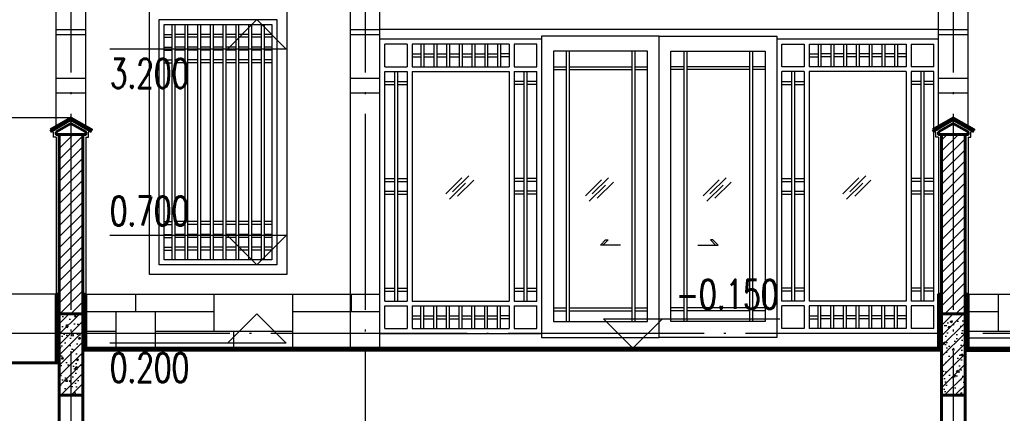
# Model space of a CAD drawing. Extents: x 577108 to 1042908, y 41950 to 81950.
# Drawn here: x 793901 to 803925, y 49480 to 53495 of the extents above; entities that cross this region are included whole.
import ezdxf

# ---------------------------------------------------------------- set-up
doc = ezdxf.new("R2010")
doc.units = 0
doc.header["$LTSCALE"] = 1000
doc.header["$MEASUREMENT"] = 0
doc.linetypes.add('DOTE', pattern=[2.42, 2, -0.2, 0.02, -0.2])
doc.layers.get('0').update_dxf_attribs({"linetype": 'CONTINUOUS', "lineweight": 13})
for name, color, linetype, lineweight in [('DIM_ELEV', 3, 'CONTINUOUS', 15), ('DOOR', 2, 'CONTINUOUS', 5), ('DOTE', 1, 'DOTE', 0), ('hatch', 8, 'CONTINUOUS', 5), ('LM-1', 7, 'CONTINUOUS', 18), ('LM-2', 8, 'CONTINUOUS', 18), ('LM-3', 251, 'CONTINUOUS', 5), ('LM-S', 8, 'CONTINUOUS', 5), ('PUB_TEXT', 7, 'CONTINUOUS', 20), ('REVISION', 1, 'CONTINUOUS', 5), ('wall', 2, 'CONTINUOUS', 40), ('粉刷线', 251, 'CONTINUOUS', 0)]:
    doc.layers.add(name, color=color, linetype=linetype, lineweight=lineweight)
doc.styles.add('_TCH_DIM', font='SIMPLEX', dxfattribs={"bigfont": 'GBCBIG'})
pattern_1 = [(0, (-444716.2, -410683), (9e-13, 4000), [3000, -1000]), (0, (-444716.2, -410483), (9e-13, 4000), [-1200, 1200, -600, 1000]), (0, (-444716.2, -410283), (9e-13, 4000), [-1800, 2200]), (0, (-444716.2, -410083), (9e-13, 4000), [1800, -2200]), (0, (-444716.2, -409883), (9e-13, 4000), [-800, 3200]), (0, (-444716.2, -409683), (9e-13, 4000), [1400, -1000, 1200, -400]), (0, (-443316.2, -409483), (9e-13, 4000), [3200, -800]), (0, (-444916.2, -409283), (9e-13, 4000), [2200, -1800]), (0, (-445516.2, -409083), (9e-13, 4000), [1800, -2200]), (0, (-444716.2, -408883), (9e-13, 4000), [3200, -800]), (0, (-444716.2, -408683), (9e-13, 4000), [-1600, 1000, -600, 800]), (0, (-442716.2, -408483), (9e-13, 4000), [2400, -1600]), (0, (-444316.2, -408283), (9e-13, 4000), [1600, -800, 600, -1000]), (0, (-443516.2, -408083), (9e-13, 4000), [1600, -600, 1000, -800]), (0, (-441916.2, -407883), (9e-13, 4000), [2400, -1600]), (0, (-443516.2, -407683), (9e-13, 4000), [1600, -2400]), (0, (-442716.2, -407483), (9e-13, 4000), [1800, -2200]), (0, (-442716.2, -407283), (9e-13, 4000), [-1200, 2800]), (0, (-443916.2, -407083), (9e-13, 4000), [1200, -2800]), (0, (-442716.2, -406883), (9e-13, 4000), [2800, -1200]), (90, (-444716.2, -409083), (-4000, 1e-12), [600, -1600, 1400, -400]), (90, (-444316.2, -408883), (-4000, 1e-12), [1000, -600, 400, -2000]), (90, (-444116.2, -409683), (-4000, 1e-12), [400, -3600]), (90, (-443916.2, -410083), (-4000, 1e-12), [400, -2400, 600, -600]), (90, (-443716.2, -409283), (-4000, 1e-12), [400, -3600]), (90, (-443516.2, -410683), (-4000, 1e-12), [600, -1800, 1000, -600]), (90, (-443316.2, -409883), (-4000, 1e-12), [600, -3400]), (90, (-443116.2, -408883), (-4000, 1e-12), [600, -200, 400, -2800]), (90, (-442916.2, -410483), (-4000, 1e-12), [600, -3400]), (90, (-442716.2, -409483), (-4000, 1e-12), [600, -200, 600, -400, 1000, -1200]), (90, (-442316.2, -409483), (-4000, 1e-12), [-2800, 400, -400, 400]), (90, (-442116.2, -408883), (-4000, 1e-12), [400, -3600]), (90, (-441916.2, -410283), (-4000, 1e-12), [400, -1400, 1000, -1200]), (90, (-441716.2, -409683), (-4000, 1e-12), [200, -2600, 600, -600]), (90, (-441516.2, -409483), (-4000, 1e-12), [1000, -1000, 600, -1400]), (90, (-441316.2, -408483), (-4000, 1e-12), [600, -1000, 400, -2000]), (90, (-441116.2, -409883), (-4000, 1e-12), [400, -3600]), (90, (-440916.2, -409483), (-4000, 1e-12), [400, -1200, 600, -1800])]
pattern_2 = [(45, (-461417.3, -410625.63), (-56.427121, 56.427121), [])]
pattern_3 = [(45, (-461417.3, -410682.93), (-53.0330086, 53.0330086), []), (50, (-461417.3, -410682.93), (215.178055, -18.82564), [22.5, -247.5]), (355, (-461417.3, -410682.93), (-41.6254, 225.65764), [18, -198]), (100.4514, (-461399.37, -410684.5), (173.552815, 206.831863), [19.122057, -210.342634]), (46.1842, (-461417.3, -410622.93), (320.172315, -49.655704), [33.75, -371.25]), (96.6356, (-461390.62, -410627.07), (280.39881, 292.23536), [28.68309, -315.5139]), (351.1842, (-461417.3, -410622.93), (280.39858, 292.23558), [27, -297]), (21, (-461387.3, -410637.93), (179.072116, -120.785667), [22.5, -247.5]), (326, (-461387.3, -410637.93), (72.9946, 217.545014), [18, -198]), (71.4514, (-461372.38, -410648), (252.06679, 96.75915), [19.122057, -210.342634]), (37.5, (-461417.3, -410682.93), (3.6479566, 99.868156), [0, -195.6, 0, -201, 0, -198.75]), (7.5, (-461417.3, -410682.93), (78.920861, 118.3235136), [0, -114.6, 0, -191.1, 0, -75.75]), (327.5, (-461484.2, -410682.93), (160.146731, -6.7664615), [0, -75, 0, -234, 0, -310.5]), (317.5, (-461514.2, -410682.93), (174.955851, 30.031495), [0, -97.5, 0, -155.4, 0, -220.5])]
pattern_4 = [(45, (-444716.233, -410673.382), (-18.8090404, 18.8090404), []), (45, (-444706.983, -410682.932), (-18.8090404, 18.8090404), [10.5, -6])]

# ---------------------------------------------------------------- blocks, each defined once
blk = doc.blocks.new('M1')
at = {"layer": 'DOOR', "color": 8}
for p, q in [((-0.15, -0.1), (0.014, 0.064)), ((-0.112, -0.156), (0.052, 0.008)), ((-0.081, -0.081), (0.084, 0.083)), ((-0.03, -0.125), (0.134, 0.039))]:
    blk.add_line(p, q, dxfattribs=at)

msp = doc.modelspace()

# ---------------------------------------------------------------- hatches: boundary and pattern name
at = {"layer": 'hatch'}
h = msp.add_hatch(dxfattribs=at)
h.set_pattern_fill('普通砖', color=256, scale=30, style=0)
h.set_pattern_definition(pattern_2)
h.paths.add_polyline_path([(794304.6627, 50495.1748), (794544.6627, 50495.1748), (794544.6627, 50695.1748), (794544.6627, 52325.1748), (794304.6627, 52325.1748)])
h = msp.add_hatch(dxfattribs=at)
h.set_pattern_fill('普通砖', color=256, scale=30, style=0)
h.set_pattern_definition(pattern_2)
h.paths.add_polyline_path([(803544.6627, 52325.1748), (803304.6627, 52325.1748), (803304.6627, 50495.1748), (803544.6627, 50495.1748), (803544.6627, 50695.1748)])
h = msp.add_hatch(dxfattribs=at)
h.set_pattern_fill('天然石材', color=256, scale=5, style=0)
h.set_pattern_definition(pattern_4)
h.paths.add_polyline_path([(794304.6627, 50695.1748), (794274.6627, 50695.1748), (794274.6627, 49995.1748), (794304.6627, 49995.1748)])
h = msp.add_hatch(dxfattribs=at)
h.set_pattern_fill('天然石材', color=256, scale=5, style=0)
h.set_pattern_definition(pattern_4)
h.paths.add_polyline_path([(794574.6627, 50695.1748), (794544.6627, 50695.1748), (794544.6627, 50145.1748), (794574.6627, 50145.1748)])
h = msp.add_hatch(dxfattribs=at)
h.set_pattern_fill('天然石材', color=256, scale=5, style=0)
h.set_pattern_definition(pattern_4)
h.paths.add_polyline_path([(803274.6627, 50145.1748), (803304.6627, 50145.1748), (803304.6627, 50695.1748), (803274.6627, 50695.1748)])
h.paths.add_polyline_path([(803574.6627, 50695.1748), (803544.6627, 50695.1748), (803544.6627, 50145.1748), (803574.6627, 50145.1748)])
h = msp.add_hatch(dxfattribs=at)
h.set_pattern_fill('钢筋混凝土', color=256, scale=30, style=0)
h.set_pattern_definition(pattern_3)
h.paths.add_polyline_path([(794544.6627, 50495.1748), (794304.6627, 50495.1748), (794304.6627, 49995.1748), (794304.6627, 49665.1748), (794544.6627, 49665.1748)])
h = msp.add_hatch(dxfattribs=at)
h.set_pattern_fill('钢筋混凝土', color=256, scale=30, style=0)
h.set_pattern_definition(pattern_3)
h.paths.add_polyline_path([(803544.6627, 50495.1748), (803304.6627, 50495.1748), (803304.6627, 50145.1748), (803304.6627, 49665.1748), (803544.6627, 49665.1748)])
at = {"layer": 'LM-S'}
h = msp.add_hatch(dxfattribs=at)
h.set_pattern_fill('文化石01', color=256, scale=500, style=0)
h.set_pattern_definition(pattern_1)
h.paths.add_polyline_path([(797274.6627, 50145.1748), (797274.6627, 50695.1748), (794574.6627, 50695.1748), (794574.6627, 50145.1748)])
h.paths.add_polyline_path([(797574.6627, 50695.1748), (797274.6627, 50695.1748), (797274.6627, 50145.1748), (797574.6627, 50145.1748)])
h = msp.add_hatch(dxfattribs=at)
h.set_pattern_fill('文化石01', color=256, scale=500, style=0)
h.set_pattern_definition(pattern_1)
h.paths.add_polyline_path([(804774.6627, 50245.1748), (804774.6627, 50695.1748), (803574.6627, 50695.1748), (803574.6627, 50245.1748)])
h.paths.add_polyline_path([(807074.6627, 50245.1748), (807074.6627, 50695.1748), (806074.6627, 50695.1748), (806074.6627, 50245.1748)])
h.paths.add_polyline_path([(807274.6627, 50695.1748), (807074.6627, 50695.1748), (807074.6627, 50145.1748), (807274.6627, 50145.1748)])

# ---------------------------------------------------------------- linework, layer by layer
for q in [(797574.6627, 50695.1748), (795974.217, 50695.1748)]:
    msp.add_line((794574.6627, 50695.1748), q)
at = {"layer": 'DIM_ELEV'}
for p, q in [((796320.7354, 53495.1748), (796020.7354, 53195.1748)), ((796320.7354, 53495.1748), (796620.7354, 53195.1748)), ((796620.7354, 53195.1748), (794820.7354, 53195.1748)), ((794424.6627, 52495.1748), (792124.6627, 52495.1748)), ((796620.7354, 51295.1748), (794820.7354, 51295.1748)), ((796320.7354, 50995.1748), (796020.7354, 51295.1748)), ((796320.7354, 50995.1748), (796620.7354, 51295.1748)), ((794274.6627, 50695.1748), (792124.6627, 50695.1748)), ((796320.7354, 50495.1748), (796020.7354, 50195.1748)), ((796320.7354, 50495.1748), (796620.7354, 50195.1748)), ((800156.6137, 50145.1748), (799856.6137, 50445.1748)), ((799856.6137, 50445.1748), (801656.6137, 50445.1748)), ((800156.6137, 50145.1748), (800456.6137, 50445.1748)), ((794274.6627, 50295.1748), (792124.6627, 50295.1748)), ((796620.7354, 50195.1748), (794820.7354, 50195.1748))]:
    msp.add_line(p, q, dxfattribs=at)
at = {"layer": 'DOTE'}
for p, q in [((794424.6627, 59795.1748), (794424.6627, 48795.1748)), ((797424.6627, 59795.1748), (797424.6627, 48795.1748)), ((803424.6627, 59795.1748), (803424.6627, 48795.1748)), ((829924.6627, 50295.1748), (792271.3809, 50295.1748))]:
    msp.add_line(p, q, dxfattribs=at)
at = {"layer": 'hatch'}
for p, q in [((803274.6627, 53395.1748), (797574.6627, 53395.1748)), ((799224.6627, 53295.1748), (797574.6627, 53295.1748)), ((797854.6627, 53245.1748), (797624.6627, 53245.1748)), ((797624.6627, 53015.1748), (797624.6627, 53245.1748)), ((797854.6627, 53245.1748), (797854.6627, 53015.1748)), ((797904.6627, 53245.1748), (797904.6627, 53015.1748)), ((798894.6627, 53245.1748), (797904.6627, 53245.1748)), ((797994.6627, 53245.1748), (797994.6627, 53015.1748)), ((798024.6627, 53245.1748), (798024.6627, 53015.1748)), ((798124.6627, 53245.1748), (798124.6627, 53015.1748)), ((798154.6627, 53245.1748), (798154.6627, 53015.1748)), ((798254.6627, 53245.1748), (798254.6627, 53015.1748)), ((798284.6627, 53245.1748), (798284.6627, 53015.1748)), ((798384.6627, 53245.1748), (798384.6627, 53015.1748)), ((798414.6627, 53245.1748), (798414.6627, 53015.1748)), ((798514.6627, 53245.1748), (798514.6627, 53015.1748)), ((798544.6627, 53245.1748), (798544.6627, 53015.1748)), ((798644.6627, 53245.1748), (798644.6627, 53015.1748)), ((798674.6627, 53245.1748), (798674.6627, 53015.1748)), ((798774.6627, 53245.1748), (798774.6627, 53015.1748)), ((798804.6627, 53245.1748), (798804.6627, 53015.1748)), ((798894.6627, 53245.1748), (798894.6627, 53015.1748)), ((798944.6627, 53245.1748), (798944.6627, 53015.1748)), ((799174.6627, 53245.1748), (798944.6627, 53245.1748)), ((799174.6627, 53015.1748), (799174.6627, 53245.1748)), ((803274.6627, 53295.1748), (801624.6627, 53295.1748)), ((801674.6627, 53245.1748), (801904.6627, 53245.1748)), ((801674.6627, 53015.1748), (801674.6627, 53245.1748)), ((801904.6627, 53245.1748), (801904.6627, 53015.1748)), ((801954.6627, 53245.1748), (801954.6627, 53015.1748)), ((801954.6627, 53245.1748), (802944.6627, 53245.1748)), ((802044.6627, 53245.1748), (802044.6627, 53015.1748)), ((802074.6627, 53245.1748), (802074.6627, 53015.1748)), ((802174.6627, 53245.1748), (802174.6627, 53015.1748)), ((802204.6627, 53245.1748), (802204.6627, 53015.1748)), ((802304.6627, 53245.1748), (802304.6627, 53015.1748)), ((802334.6627, 53245.1748), (802334.6627, 53015.1748)), ((802434.6627, 53245.1748), (802434.6627, 53015.1748)), ((802464.6627, 53245.1748), (802464.6627, 53015.1748)), ((802564.6627, 53245.1748), (802564.6627, 53015.1748)), ((802594.6627, 53245.1748), (802594.6627, 53015.1748)), ((802694.6627, 53245.1748), (802694.6627, 53015.1748)), ((802724.6627, 53245.1748), (802724.6627, 53015.1748)), ((802824.6627, 53245.1748), (802824.6627, 53015.1748)), ((802854.6627, 53245.1748), (802854.6627, 53015.1748)), ((802944.6627, 53245.1748), (802944.6627, 53015.1748)), ((802994.6627, 53245.1748), (802994.6627, 53015.1748)), ((802994.6627, 53245.1748), (803224.6627, 53245.1748)), ((803224.6627, 53015.1748), (803224.6627, 53245.1748)), ((797904.6627, 53145.1748), (797994.6627, 53145.1748)), ((798024.6627, 53145.1748), (798124.6627, 53145.1748)), ((798154.6627, 53145.1748), (798254.6627, 53145.1748)), ((798284.6627, 53145.1748), (798384.6627, 53145.1748)), ((798414.6627, 53145.1748), (798514.6627, 53145.1748)), ((798544.6627, 53145.1748), (798644.6627, 53145.1748)), ((798674.6627, 53145.1748), (798774.6627, 53145.1748)), ((798894.6627, 53145.1748), (798804.6627, 53145.1748)), ((799474.6627, 53175.1748), (799474.6627, 50415.1748)), ((799504.6627, 53175.1748), (799504.6627, 50415.1748)), ((800144.6627, 53175.1748), (800144.6627, 50415.1748)), ((800174.6627, 53175.1748), (800174.6627, 50415.1748)), ((800674.6627, 53175.1748), (800674.6627, 50415.1748)), ((800704.6627, 53175.1748), (800704.6627, 50415.1748)), ((801344.6627, 53175.1748), (801344.6627, 50415.1748)), ((801374.6627, 53175.1748), (801374.6627, 50415.1748)), ((801954.6627, 53145.1748), (802044.6627, 53145.1748)), ((802174.6627, 53145.1748), (802074.6627, 53145.1748)), ((802304.6627, 53145.1748), (802204.6627, 53145.1748)), ((802434.6627, 53145.1748), (802334.6627, 53145.1748)), ((802564.6627, 53145.1748), (802464.6627, 53145.1748)), ((802694.6627, 53145.1748), (802594.6627, 53145.1748)), ((802824.6627, 53145.1748), (802724.6627, 53145.1748)), ((802944.6627, 53145.1748), (802854.6627, 53145.1748)), ((797904.6627, 53115.1748), (797994.6627, 53115.1748)), ((798024.6627, 53115.1748), (798124.6627, 53115.1748)), ((798154.6627, 53115.1748), (798254.6627, 53115.1748)), ((798284.6627, 53115.1748), (798384.6627, 53115.1748)), ((798414.6627, 53115.1748), (798514.6627, 53115.1748)), ((798544.6627, 53115.1748), (798644.6627, 53115.1748)), ((798674.6627, 53115.1748), (798774.6627, 53115.1748)), ((798894.6627, 53115.1748), (798804.6627, 53115.1748)), ((801954.6627, 53115.1748), (802044.6627, 53115.1748)), ((802174.6627, 53115.1748), (802074.6627, 53115.1748)), ((802304.6627, 53115.1748), (802204.6627, 53115.1748)), ((802434.6627, 53115.1748), (802334.6627, 53115.1748)), ((802564.6627, 53115.1748), (802464.6627, 53115.1748)), ((802694.6627, 53115.1748), (802594.6627, 53115.1748)), ((802824.6627, 53115.1748), (802724.6627, 53115.1748)), ((802944.6627, 53115.1748), (802854.6627, 53115.1748)), ((797624.6627, 53015.1748), (797854.6627, 53015.1748)), ((797624.6627, 52965.1748), (797854.6627, 52965.1748)), ((797624.6627, 50625.1748), (797624.6627, 52965.1748)), ((797724.6627, 52965.1748), (797724.6627, 50625.1748)), ((797754.6627, 52965.1748), (797754.6627, 50625.1748)), ((797854.6627, 52965.1748), (797854.6627, 50625.1748)), ((797904.6627, 53015.1748), (798894.6627, 53015.1748)), ((797904.6627, 52965.1748), (798894.6627, 52965.1748)), ((797904.6627, 52965.1748), (797904.6627, 50625.1748)), ((798894.6627, 52965.1748), (798894.6627, 50625.1748)), ((798944.6627, 53015.1748), (799174.6627, 53015.1748)), ((798944.6627, 52965.1748), (799174.6627, 52965.1748)), ((798944.6627, 52965.1748), (798944.6627, 50625.1748)), ((799044.6627, 52965.1748), (799044.6627, 50625.1748)), ((799074.6627, 52965.1748), (799074.6627, 50625.1748)), ((799174.6627, 50625.1748), (799174.6627, 52965.1748)), ((799344.6627, 53015.1748), (799474.6627, 53015.1748)), ((799344.6627, 52985.1748), (799474.6627, 52985.1748)), ((799504.6627, 53015.1748), (800144.6627, 53015.1748)), ((799504.6627, 52985.1748), (800144.6627, 52985.1748)), ((800174.6627, 53015.1748), (800304.6627, 53015.1748)), ((800174.6627, 52985.1748), (800304.6627, 52985.1748)), ((800674.6627, 53015.1748), (800544.6627, 53015.1748)), ((800674.6627, 52985.1748), (800544.6627, 52985.1748)), ((801344.6627, 53015.1748), (800704.6627, 53015.1748)), ((801344.6627, 52985.1748), (800704.6627, 52985.1748)), ((801504.6627, 53015.1748), (801374.6627, 53015.1748)), ((801504.6627, 52985.1748), (801374.6627, 52985.1748)), ((801904.6627, 53015.1748), (801674.6627, 53015.1748)), ((801674.6627, 50625.1748), (801674.6627, 52965.1748)), ((801904.6627, 52965.1748), (801674.6627, 52965.1748)), ((801774.6627, 52965.1748), (801774.6627, 50625.1748)), ((801804.6627, 52965.1748), (801804.6627, 50625.1748)), ((801904.6627, 52965.1748), (801904.6627, 50625.1748)), ((802944.6627, 53015.1748), (801954.6627, 53015.1748)), ((801954.6627, 52965.1748), (801954.6627, 50625.1748)), ((802944.6627, 52965.1748), (801954.6627, 52965.1748)), ((802944.6627, 52965.1748), (802944.6627, 50625.1748)), ((803224.6627, 53015.1748), (802994.6627, 53015.1748)), ((803224.6627, 52965.1748), (802994.6627, 52965.1748)), ((802994.6627, 52965.1748), (802994.6627, 50625.1748)), ((803094.6627, 52965.1748), (803094.6627, 50625.1748)), ((803124.6627, 52965.1748), (803124.6627, 50625.1748)), ((803224.6627, 52379.7047), (803224.6627, 52965.1748)), ((794574.6627, 52895.1748), (794274.6627, 52895.1748)), ((797624.6627, 52865.1748), (797724.6627, 52865.1748)), ((797624.6627, 52835.1748), (797724.6627, 52835.1748)), ((797754.6627, 52865.1748), (797854.6627, 52865.1748)), ((797754.6627, 52835.1748), (797854.6627, 52835.1748)), ((799044.6627, 52865.1748), (798944.6627, 52865.1748)), ((799044.6627, 52835.1748), (798944.6627, 52835.1748)), ((799174.6627, 52865.1748), (799074.6627, 52865.1748)), ((799174.6627, 52835.1748), (799074.6627, 52835.1748)), ((801674.6627, 52865.1748), (801774.6627, 52865.1748)), ((801674.6627, 52835.1748), (801774.6627, 52835.1748)), ((801804.6627, 52865.1748), (801904.6627, 52865.1748)), ((801804.6627, 52835.1748), (801904.6627, 52835.1748)), ((803094.6627, 52865.1748), (802994.6627, 52865.1748)), ((803094.6627, 52835.1748), (802994.6627, 52835.1748)), ((803224.6627, 52865.1748), (803124.6627, 52865.1748)), ((803224.6627, 52835.1748), (803124.6627, 52835.1748)), ((794574.6627, 52745.1748), (794274.6627, 52745.1748)), ((803224.6627, 50625.1748), (803224.6627, 52356.6107)), ((797624.6627, 51875.1748), (797724.6627, 51875.1748)), ((797624.6627, 51845.1748), (797724.6627, 51845.1748)), ((797754.6627, 51875.1748), (797854.6627, 51875.1748)), ((797754.6627, 51845.1748), (797854.6627, 51845.1748)), ((799044.6627, 51875.1748), (798944.6627, 51875.1748)), ((799044.6627, 51845.1748), (798944.6627, 51845.1748)), ((799174.6627, 51875.1748), (799074.6627, 51875.1748)), ((799174.6627, 51845.1748), (799074.6627, 51845.1748)), ((801674.6627, 51875.1748), (801774.6627, 51875.1748)), ((801674.6627, 51845.1748), (801774.6627, 51845.1748)), ((801804.6627, 51875.1748), (801904.6627, 51875.1748)), ((801804.6627, 51845.1748), (801904.6627, 51845.1748)), ((803094.6627, 51875.1748), (802994.6627, 51875.1748)), ((803094.6627, 51845.1748), (802994.6627, 51845.1748)), ((803224.6627, 51875.1748), (803124.6627, 51875.1748)), ((803224.6627, 51845.1748), (803124.6627, 51845.1748)), ((797624.6627, 51745.1748), (797724.6627, 51745.1748)), ((797754.6627, 51745.1748), (797854.6627, 51745.1748)), ((799044.6627, 51745.1748), (798944.6627, 51745.1748)), ((799174.6627, 51745.1748), (799074.6627, 51745.1748)), ((801674.6627, 51745.1748), (801774.6627, 51745.1748)), ((801804.6627, 51745.1748), (801904.6627, 51745.1748)), ((803094.6627, 51745.1748), (802994.6627, 51745.1748)), ((803224.6627, 51745.1748), (803124.6627, 51745.1748)), ((797624.6627, 51715.1748), (797724.6627, 51715.1748)), ((797754.6627, 51715.1748), (797854.6627, 51715.1748)), ((799044.6627, 51715.1748), (798944.6627, 51715.1748)), ((799174.6627, 51715.1748), (799074.6627, 51715.1748)), ((801674.6627, 51715.1748), (801774.6627, 51715.1748)), ((801804.6627, 51715.1748), (801904.6627, 51715.1748)), ((803094.6627, 51715.1748), (802994.6627, 51715.1748)), ((803224.6627, 51715.1748), (803124.6627, 51715.1748)), ((797624.6627, 50755.1748), (797724.6627, 50755.1748)), ((797624.6627, 50725.1748), (797724.6627, 50725.1748)), ((797754.6627, 50755.1748), (797854.6627, 50755.1748)), ((797754.6627, 50725.1748), (797854.6627, 50725.1748)), ((798944.6627, 50755.1748), (799044.6627, 50755.1748)), ((798944.6627, 50725.1748), (799044.6627, 50725.1748)), ((799074.6627, 50755.1748), (799174.6627, 50755.1748)), ((799074.6627, 50725.1748), (799174.6627, 50725.1748)), ((801774.6627, 50755.1748), (801674.6627, 50755.1748)), ((801774.6627, 50725.1748), (801674.6627, 50725.1748)), ((801904.6627, 50755.1748), (801804.6627, 50755.1748)), ((801904.6627, 50725.1748), (801804.6627, 50725.1748)), ((803094.6627, 50755.1748), (802994.6627, 50755.1748)), ((803094.6627, 50725.1748), (802994.6627, 50725.1748)), ((803224.6627, 50755.1748), (803124.6627, 50755.1748)), ((803224.6627, 50725.1748), (803124.6627, 50725.1748)), ((797624.6627, 50625.1748), (797854.6627, 50625.1748)), ((797904.6627, 50625.1748), (798894.6627, 50625.1748)), ((798944.6627, 50625.1748), (799174.6627, 50625.1748)), ((801904.6627, 50625.1748), (801674.6627, 50625.1748)), ((802944.6627, 50625.1748), (801954.6627, 50625.1748)), ((803224.6627, 50625.1748), (802994.6627, 50625.1748)), ((797624.6627, 50575.1748), (797854.6627, 50575.1748)), ((797624.6627, 50345.1748), (797624.6627, 50575.1748)), ((797854.6627, 50575.1748), (797854.6627, 50345.1748)), ((797904.6627, 50575.1748), (798894.6627, 50575.1748)), ((797904.6627, 50575.1748), (797904.6627, 50345.1748)), ((797994.6627, 50345.1748), (797994.6627, 50575.1748)), ((798024.6627, 50345.1748), (798024.6627, 50575.1748)), ((798124.6627, 50345.1748), (798124.6627, 50575.1748)), ((798154.6627, 50345.1748), (798154.6627, 50575.1748)), ((798254.6627, 50345.1748), (798254.6627, 50575.1748)), ((798284.6627, 50345.1748), (798284.6627, 50575.1748)), ((798384.6627, 50345.1748), (798384.6627, 50575.1748)), ((798414.6627, 50345.1748), (798414.6627, 50575.1748)), ((798514.6627, 50345.1748), (798514.6627, 50575.1748)), ((798544.6627, 50345.1748), (798544.6627, 50575.1748)), ((798644.6627, 50345.1748), (798644.6627, 50575.1748)), ((798674.6627, 50345.1748), (798674.6627, 50575.1748)), ((798774.6627, 50345.1748), (798774.6627, 50575.1748)), ((798804.6627, 50345.1748), (798804.6627, 50575.1748)), ((798894.6627, 50575.1748), (798894.6627, 50345.1748)), ((798944.6627, 50575.1748), (799174.6627, 50575.1748)), ((798944.6627, 50575.1748), (798944.6627, 50345.1748)), ((799174.6627, 50345.1748), (799174.6627, 50575.1748)), ((799344.6627, 50555.1748), (799474.6627, 50555.1748)), ((799344.6627, 50525.1748), (799474.6627, 50525.1748)), ((799504.6627, 50555.1748), (800144.6627, 50555.1748)), ((799504.6627, 50525.1748), (800144.6627, 50525.1748)), ((800174.6627, 50555.1748), (800304.6627, 50555.1748)), ((800174.6627, 50525.1748), (800304.6627, 50525.1748)), ((800674.6627, 50555.1748), (800544.6627, 50555.1748)), ((800674.6627, 50525.1748), (800544.6627, 50525.1748)), ((801344.6627, 50555.1748), (800704.6627, 50555.1748)), ((801344.6627, 50525.1748), (800704.6627, 50525.1748)), ((801504.6627, 50555.1748), (801374.6627, 50555.1748)), ((801504.6627, 50525.1748), (801374.6627, 50525.1748)), ((801674.6627, 50345.1748), (801674.6627, 50575.1748)), ((801904.6627, 50575.1748), (801674.6627, 50575.1748)), ((801904.6627, 50575.1748), (801904.6627, 50345.1748)), ((801954.6627, 50575.1748), (801954.6627, 50345.1748)), ((802944.6627, 50575.1748), (801954.6627, 50575.1748)), ((802044.6627, 50345.1748), (802044.6627, 50575.1748)), ((802074.6627, 50345.1748), (802074.6627, 50575.1748)), ((802174.6627, 50345.1748), (802174.6627, 50575.1748)), ((802204.6627, 50345.1748), (802204.6627, 50575.1748)), ((802304.6627, 50345.1748), (802304.6627, 50575.1748)), ((802334.6627, 50345.1748), (802334.6627, 50575.1748)), ((802434.6627, 50345.1748), (802434.6627, 50575.1748)), ((802464.6627, 50345.1748), (802464.6627, 50575.1748)), ((802564.6627, 50345.1748), (802564.6627, 50575.1748)), ((802594.6627, 50345.1748), (802594.6627, 50575.1748)), ((802694.6627, 50345.1748), (802694.6627, 50575.1748)), ((802724.6627, 50345.1748), (802724.6627, 50575.1748)), ((802824.6627, 50345.1748), (802824.6627, 50575.1748)), ((802854.6627, 50345.1748), (802854.6627, 50575.1748)), ((802944.6627, 50575.1748), (802944.6627, 50345.1748)), ((803224.6627, 50575.1748), (802994.6627, 50575.1748)), ((802994.6627, 50575.1748), (802994.6627, 50345.1748)), ((803224.6627, 50345.1748), (803224.6627, 50575.1748)), ((797904.6627, 50475.1748), (797994.6627, 50475.1748)), ((797904.6627, 50445.1748), (797994.6627, 50445.1748)), ((798024.6627, 50475.1748), (798124.6627, 50475.1748)), ((798024.6627, 50445.1748), (798124.6627, 50445.1748)), ((798154.6627, 50475.1748), (798254.6627, 50475.1748)), ((798154.6627, 50445.1748), (798254.6627, 50445.1748)), ((798284.6627, 50475.1748), (798384.6627, 50475.1748)), ((798284.6627, 50445.1748), (798384.6627, 50445.1748)), ((798414.6627, 50475.1748), (798514.6627, 50475.1748)), ((798414.6627, 50445.1748), (798514.6627, 50445.1748)), ((798544.6627, 50475.1748), (798644.6627, 50475.1748)), ((798544.6627, 50445.1748), (798644.6627, 50445.1748)), ((798674.6627, 50475.1748), (798774.6627, 50475.1748)), ((798674.6627, 50445.1748), (798774.6627, 50445.1748)), ((798894.6627, 50475.1748), (798804.6627, 50475.1748)), ((798894.6627, 50445.1748), (798804.6627, 50445.1748)), ((801954.6627, 50475.1748), (802044.6627, 50475.1748)), ((801954.6627, 50445.1748), (802044.6627, 50445.1748)), ((802174.6627, 50475.1748), (802074.6627, 50475.1748)), ((802174.6627, 50445.1748), (802074.6627, 50445.1748)), ((802304.6627, 50475.1748), (802204.6627, 50475.1748)), ((802304.6627, 50445.1748), (802204.6627, 50445.1748)), ((802434.6627, 50475.1748), (802334.6627, 50475.1748)), ((802434.6627, 50445.1748), (802334.6627, 50445.1748)), ((802564.6627, 50475.1748), (802464.6627, 50475.1748)), ((802564.6627, 50445.1748), (802464.6627, 50445.1748)), ((802694.6627, 50475.1748), (802594.6627, 50475.1748)), ((802694.6627, 50445.1748), (802594.6627, 50445.1748)), ((802824.6627, 50475.1748), (802724.6627, 50475.1748)), ((802824.6627, 50445.1748), (802724.6627, 50445.1748)), ((802944.6627, 50475.1748), (802854.6627, 50475.1748)), ((802944.6627, 50445.1748), (802854.6627, 50445.1748)), ((797624.6627, 50345.1748), (797854.6627, 50345.1748)), ((797904.6627, 50345.1748), (798894.6627, 50345.1748)), ((798944.6627, 50345.1748), (799174.6627, 50345.1748)), ((801904.6627, 50345.1748), (801674.6627, 50345.1748)), ((802944.6627, 50345.1748), (801954.6627, 50345.1748)), ((803224.6627, 50345.1748), (802994.6627, 50345.1748)), ((797574.6627, 50295.1748), (799224.6627, 50295.1748)), ((803274.6627, 50295.1748), (801624.6627, 50295.1748))]:
    msp.add_line(p, q, dxfattribs=at)
for points in [[(800424.6627, 53325.1748), (799224.6627, 53325.1748), (799224.6627, 50255.1748), (800424.6627, 50255.1748)], [(800424.6627, 53325.1748), (801624.6627, 53325.1748), (801624.6627, 50255.1748), (800424.6627, 50255.1748)], [(799344.6627, 50415.1748), (800304.6627, 50415.1748), (800304.6627, 53175.1748), (799344.6627, 53175.1748)], [(801504.6627, 50415.1748), (800544.6627, 50415.1748), (800544.6627, 53175.1748), (801504.6627, 53175.1748)]]:
    msp.add_lwpolyline(points, close=True, dxfattribs=at)
for points in [[(800030.7627, 51195.1748), (799824.6627, 51195.1748), (799877.6957, 51248.2078), (799902.6957, 51248.2078), (799849.6627, 51195.1748)], [(800818.5626, 51195.1748), (801024.6627, 51195.1748), (800971.6297, 51248.2078), (800946.6297, 51248.2078), (800999.6627, 51195.1748)]]:
    msp.add_lwpolyline(points, dxfattribs=at)
at = {"layer": 'LM-1'}
for p, q in [((794274.6627, 52408.5723), (794274.6627, 53895.1748)), ((794574.6627, 52408.5723), (794574.6627, 53895.1748)), ((797274.6627, 50145.1748), (797274.6627, 53895.1748)), ((797574.6627, 50145.1748), (797574.6627, 53895.1748)), ((803274.6627, 52408.5723), (803274.6627, 53895.1748)), ((803574.6627, 52408.5723), (803574.6627, 53895.1748))]:
    msp.add_line(p, q, dxfattribs=at)
for points in [[(795224.6627, 53595.1748), (796624.6627, 53595.1748), (796624.6627, 50895.1748), (795224.6627, 50895.1748)], [(795324.6627, 53495.1748), (796524.6627, 53495.1748), (796524.6627, 50995.1748), (795324.6627, 50995.1748)], [(795374.6627, 53445.1748), (796474.6627, 53445.1748), (796474.6627, 51045.1748), (795374.6627, 51045.1748)]]:
    msp.add_lwpolyline(points, close=True, dxfattribs=at)
at = {"layer": 'LM-2', "color": 8}
for p, q in [((795454.6627, 53445.1748), (795454.6627, 51045.1748)), ((795484.6627, 53445.1748), (795484.6627, 51045.1748)), ((795584.6627, 53445.1748), (795584.6627, 51045.1748)), ((795614.6627, 53445.1748), (795614.6627, 51045.1748)), ((795714.6627, 53445.1748), (795714.6627, 51045.1748)), ((795744.6627, 53445.1748), (795744.6627, 51045.1748)), ((795844.6627, 53445.1748), (795844.6627, 51045.1748)), ((795874.6627, 53445.1748), (795874.6627, 51045.1748)), ((795974.6627, 53445.1748), (795974.6627, 51045.1748)), ((796004.6627, 53445.1748), (796004.6627, 51045.1748)), ((796104.6627, 53445.1748), (796104.6627, 51045.1748)), ((796134.6627, 53445.1748), (796134.6627, 51045.1748)), ((796234.6627, 53445.1748), (796234.6627, 51045.1748)), ((796264.6627, 53445.1748), (796264.6627, 51045.1748)), ((796364.6627, 53445.1748), (796364.6627, 51045.1748)), ((796394.6627, 53445.1748), (796394.6627, 51045.1748)), ((795374.6627, 53345.1748), (795454.6627, 53345.1748)), ((795584.6627, 53345.1748), (795484.6627, 53345.1748)), ((795714.6627, 53345.1748), (795614.6627, 53345.1748)), ((795844.6627, 53345.1748), (795744.6627, 53345.1748)), ((795974.6627, 53345.1748), (795874.6627, 53345.1748)), ((796104.6627, 53345.1748), (796004.6627, 53345.1748)), ((796234.6627, 53345.1748), (796134.6627, 53345.1748)), ((796364.6627, 53345.1748), (796264.6627, 53345.1748)), ((796474.6627, 53345.1748), (796394.6627, 53345.1748)), ((795374.6627, 53315.1748), (795454.6627, 53315.1748)), ((795584.6627, 53315.1748), (795484.6627, 53315.1748)), ((795714.6627, 53315.1748), (795614.6627, 53315.1748)), ((795844.6627, 53315.1748), (795744.6627, 53315.1748)), ((795974.6627, 53315.1748), (795874.6627, 53315.1748)), ((796104.6627, 53315.1748), (796004.6627, 53315.1748)), ((796234.6627, 53315.1748), (796134.6627, 53315.1748)), ((796364.6627, 53315.1748), (796264.6627, 53315.1748)), ((796474.6627, 53315.1748), (796394.6627, 53315.1748)), ((795374.6627, 53215.1748), (795454.6627, 53215.1748)), ((795374.6627, 53185.1748), (795454.6627, 53185.1748)), ((795584.6627, 53215.1748), (795484.6627, 53215.1748)), ((795584.6627, 53185.1748), (795484.6627, 53185.1748)), ((795714.6627, 53215.1748), (795614.6627, 53215.1748)), ((795714.6627, 53185.1748), (795614.6627, 53185.1748)), ((795844.6627, 53215.1748), (795744.6627, 53215.1748)), ((795844.6627, 53185.1748), (795744.6627, 53185.1748)), ((795974.6627, 53215.1748), (795874.6627, 53215.1748)), ((795974.6627, 53185.1748), (795874.6627, 53185.1748)), ((796104.6627, 53215.1748), (796004.6627, 53215.1748)), ((796104.6627, 53185.1748), (796004.6627, 53185.1748)), ((796234.6627, 53215.1748), (796134.6627, 53215.1748)), ((796234.6627, 53185.1748), (796134.6627, 53185.1748)), ((796364.6627, 53215.1748), (796264.6627, 53215.1748)), ((796364.6627, 53185.1748), (796264.6627, 53185.1748)), ((796474.6627, 53215.1748), (796394.6627, 53215.1748)), ((796474.6627, 53185.1748), (796394.6627, 53185.1748)), ((795374.6627, 53085.1748), (795454.6627, 53085.1748)), ((795374.6627, 53055.1748), (795454.6627, 53055.1748)), ((795584.6627, 53085.1748), (795484.6627, 53085.1748)), ((795584.6627, 53055.1748), (795484.6627, 53055.1748)), ((795714.6627, 53085.1748), (795614.6627, 53085.1748)), ((795714.6627, 53055.1748), (795614.6627, 53055.1748)), ((795844.6627, 53085.1748), (795744.6627, 53085.1748)), ((795844.6627, 53055.1748), (795744.6627, 53055.1748)), ((795974.6627, 53085.1748), (795874.6627, 53085.1748)), ((795974.6627, 53055.1748), (795874.6627, 53055.1748)), ((796104.6627, 53085.1748), (796004.6627, 53085.1748)), ((796104.6627, 53055.1748), (796004.6627, 53055.1748)), ((796234.6627, 53085.1748), (796134.6627, 53085.1748)), ((796234.6627, 53055.1748), (796134.6627, 53055.1748)), ((796364.6627, 53085.1748), (796264.6627, 53085.1748)), ((796364.6627, 53055.1748), (796264.6627, 53055.1748)), ((796474.6627, 53085.1748), (796394.6627, 53085.1748)), ((796474.6627, 53055.1748), (796394.6627, 53055.1748)), ((795374.6627, 51435.1748), (795454.6627, 51435.1748)), ((795584.6627, 51435.1748), (795484.6627, 51435.1748)), ((795714.6627, 51435.1748), (795614.6627, 51435.1748)), ((795844.6627, 51435.1748), (795744.6627, 51435.1748)), ((795974.6627, 51435.1748), (795874.6627, 51435.1748)), ((796104.6627, 51435.1748), (796004.6627, 51435.1748)), ((796234.6627, 51435.1748), (796134.6627, 51435.1748)), ((796364.6627, 51435.1748), (796264.6627, 51435.1748)), ((796474.6627, 51435.1748), (796394.6627, 51435.1748)), ((795374.6627, 51405.1748), (795454.6627, 51405.1748)), ((795584.6627, 51405.1748), (795484.6627, 51405.1748)), ((795714.6627, 51405.1748), (795614.6627, 51405.1748)), ((795844.6627, 51405.1748), (795744.6627, 51405.1748)), ((795974.6627, 51405.1748), (795874.6627, 51405.1748)), ((796104.6627, 51405.1748), (796004.6627, 51405.1748)), ((796234.6627, 51405.1748), (796134.6627, 51405.1748)), ((796364.6627, 51405.1748), (796264.6627, 51405.1748)), ((796474.6627, 51405.1748), (796394.6627, 51405.1748)), ((795374.6627, 51305.1748), (795454.6627, 51305.1748)), ((795374.6627, 51275.1748), (795454.6627, 51275.1748)), ((795584.6627, 51305.1748), (795484.6627, 51305.1748)), ((795584.6627, 51275.1748), (795484.6627, 51275.1748)), ((795714.6627, 51305.1748), (795614.6627, 51305.1748)), ((795714.6627, 51275.1748), (795614.6627, 51275.1748)), ((795844.6627, 51305.1748), (795744.6627, 51305.1748)), ((795844.6627, 51275.1748), (795744.6627, 51275.1748)), ((795974.6627, 51305.1748), (795874.6627, 51305.1748)), ((795974.6627, 51275.1748), (795874.6627, 51275.1748)), ((796104.6627, 51305.1748), (796004.6627, 51305.1748)), ((796104.6627, 51275.1748), (796004.6627, 51275.1748)), ((796234.6627, 51305.1748), (796134.6627, 51305.1748)), ((796234.6627, 51275.1748), (796134.6627, 51275.1748)), ((796364.6627, 51305.1748), (796264.6627, 51305.1748)), ((796364.6627, 51275.1748), (796264.6627, 51275.1748)), ((796474.6627, 51305.1748), (796394.6627, 51305.1748)), ((796474.6627, 51275.1748), (796394.6627, 51275.1748)), ((795374.6627, 51175.1748), (795454.6627, 51175.1748)), ((795374.6627, 51145.1748), (795454.6627, 51145.1748)), ((795584.6627, 51175.1748), (795484.6627, 51175.1748)), ((795584.6627, 51145.1748), (795484.6627, 51145.1748)), ((795714.6627, 51175.1748), (795614.6627, 51175.1748)), ((795714.6627, 51145.1748), (795614.6627, 51145.1748)), ((795844.6627, 51175.1748), (795744.6627, 51175.1748)), ((795844.6627, 51145.1748), (795744.6627, 51145.1748)), ((795974.6627, 51175.1748), (795874.6627, 51175.1748)), ((795974.6627, 51145.1748), (795874.6627, 51145.1748)), ((796104.6627, 51175.1748), (796004.6627, 51175.1748)), ((796104.6627, 51145.1748), (796004.6627, 51145.1748)), ((796234.6627, 51175.1748), (796134.6627, 51175.1748)), ((796234.6627, 51145.1748), (796134.6627, 51145.1748)), ((796364.6627, 51175.1748), (796264.6627, 51175.1748)), ((796364.6627, 51145.1748), (796264.6627, 51145.1748)), ((796474.6627, 51175.1748), (796394.6627, 51175.1748)), ((796474.6627, 51145.1748), (796394.6627, 51145.1748))]:
    msp.add_line(p, q, dxfattribs=at)
at = {"layer": 'LM-2'}
for p, q in [((794274.6627, 53395.1748), (794574.6627, 53395.1748)), ((794274.6627, 53345.1748), (794574.6627, 53345.1748))]:
    msp.add_line(p, q, dxfattribs=at)
at = {"layer": 'LM-3'}
for p, q in [((803544.6627, 50695.1748), (804774.6627, 50695.1748)), ((807074.6627, 50245.1748), (803574.6627, 50245.1748))]:
    msp.add_line(p, q, dxfattribs=at)
at = {"layer": 'LM-S'}
for p, q in [((797274.6627, 53395.1748), (797574.6627, 53395.1748)), ((797274.6627, 53345.1748), (797574.6627, 53345.1748)), ((803274.6627, 53395.1748), (803574.6627, 53395.1748)), ((803274.6627, 53345.1748), (803574.6627, 53345.1748)), ((797574.6627, 52895.1748), (797274.6627, 52895.1748)), ((803574.6627, 52895.1748), (803274.6627, 52895.1748)), ((797574.6627, 52745.1748), (797274.6627, 52745.1748)), ((803574.6627, 52745.1748), (803274.6627, 52745.1748))]:
    msp.add_line(p, q, dxfattribs=at)
at = {"layer": 'REVISION', "color": 4}
for p, q in [((803304.6627, 50115.1748), (794544.6627, 50115.1748)), ((803544.6627, 50115.1748), (807304.6627, 50115.1748))]:
    msp.add_line(p, q, dxfattribs=at)
at = {"layer": 'wall'}
for p, q in [((794304.6627, 52325.1748), (794304.6627, 49295.1748)), ((794544.6627, 52325.1748), (794544.6627, 49295.1748)), ((803304.6627, 52325.1748), (803304.6627, 49295.1748)), ((803544.6627, 52325.1748), (803544.6627, 49295.1748)), ((794544.6627, 50495.1748), (794304.6627, 50495.1748)), ((803544.6627, 50495.1748), (803304.6627, 50495.1748)), ((794544.6627, 50145.1748), (803304.6627, 50145.1748)), ((803304.6627, 50125.1748), (794544.6627, 50125.1748)), ((803544.6627, 50145.1748), (807304.6627, 50145.1748)), ((803544.6627, 50125.1748), (807304.6627, 50125.1748)), ((794304.6627, 49995.1748), (792424.6627, 49995.1748)), ((794544.6627, 49665.1748), (794304.6627, 49665.1748)), ((803544.6627, 49665.1748), (803304.6627, 49665.1748))]:
    msp.add_line(p, q, dxfattribs=at)
for points in [[(794214.6627, 52373.9312), (794224.6627, 52356.6107), (794424.6627, 52472.0808), (794624.6627, 52356.6107), (794634.6627, 52373.9312), (794424.6627, 52495.1748), (794214.6627, 52373.9312)], [(803214.6627, 52373.9312), (803224.6627, 52356.6107), (803424.6627, 52472.0808), (803624.6627, 52356.6107), (803634.6627, 52373.9312), (803424.6627, 52495.1748), (803214.6627, 52373.9312)]]:
    msp.add_lwpolyline(points, dxfattribs=at)
for points in [[(794274.6627, 52350.8372), (794424.6627, 52437.4398), (794574.6627, 52350.8372), (794574.6627, 52325.1748), (794274.6627, 52325.1748)], [(803274.6627, 52350.8372), (803424.6627, 52437.4398), (803574.6627, 52350.8372), (803574.6627, 52325.1748), (803274.6627, 52325.1748)], [(794304.6627, 50695.1748), (794274.6627, 50695.1748), (794274.6627, 49995.1748), (794304.6627, 49995.1748)], [(794574.6627, 50695.1748), (794544.6627, 50695.1748), (794544.6627, 50145.1748), (794574.6627, 50145.1748)], [(803304.6627, 50695.1748), (803274.6627, 50695.1748), (803274.6627, 50145.1748), (803304.6627, 50145.1748)], [(803574.6627, 50695.1748), (803544.6627, 50695.1748), (803544.6627, 50145.1748), (803574.6627, 50145.1748)]]:
    msp.add_lwpolyline(points, close=True, dxfattribs=at)
at = {"layer": '粉刷线'}
for p, q in [((794274.6627, 52295.1748), (794274.6627, 50695.1748)), ((794574.6627, 52295.1748), (794574.6627, 50695.1748)), ((803274.6627, 52295.1748), (803274.6627, 50695.1748)), ((803574.6627, 52295.1748), (803574.6627, 50695.1748))]:
    msp.add_line(p, q, dxfattribs=at)
for points in [[(794274.6627, 52295.1748), (794244.6627, 52295.1748), (794244.6627, 52345.1748), (794234.7108, 52362.412)], [(794574.6627, 52295.1748), (794604.6627, 52295.1748), (794604.6627, 52345.1748), (794614.6146, 52362.412)], [(803274.6627, 52295.1748), (803244.6627, 52295.1748), (803244.6627, 52345.1748), (803234.7108, 52362.412)], [(803574.6627, 52295.1748), (803604.6627, 52295.1748), (803604.6627, 52345.1748), (803614.6146, 52362.412)]]:
    msp.add_lwpolyline(points, dxfattribs=at)

# ---------------------------------------------------------------- block references
at = {"layer": 'hatch', "xscale": 1000, "yscale": 1000, "zscale": 1000}
for p in [(799823.2974, 51798.8107), (801023.2974, 51798.8107), (802448.2974, 51818.8107)]:
    msp.add_blockref('M1', p, dxfattribs=at)
at = {"layer": 'wall', "xscale": 1000, "yscale": 1000, "zscale": 1000}
msp.add_blockref('M1', (798398.2974, 51818.8107), dxfattribs=at)

# ---------------------------------------------------------------- texts
at = {"layer": 'PUB_TEXT', "style": '_TCH_DIM', "width": 0.705882}
for s, p in [('3.200', (794820.7354, 52797.6748)), ('0.700', (794820.7354, 51395.1748)), ('-0.150', (800596.6137, 50545.1748)), ('0.200', (794820.7354, 49797.6748))]:
    msp.add_text(s, height=297.5, dxfattribs=at).set_placement(p)

doc.saveas('drawing.dxf')
